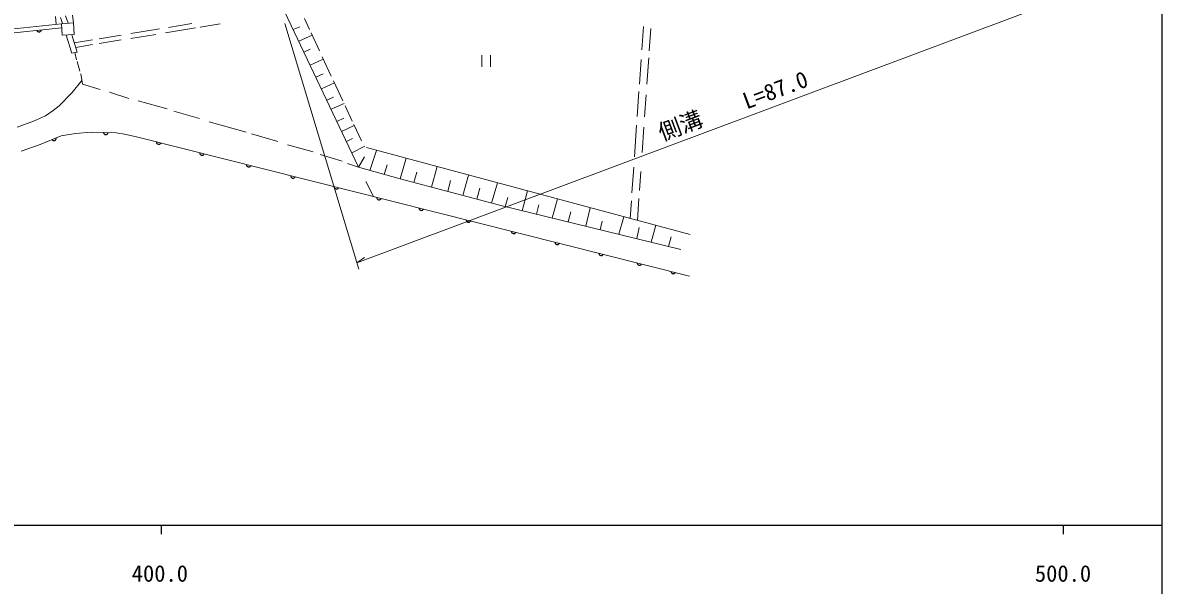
# Model space of a CAD drawing. Units: millimetres, scale not verified. Extents: x 40000 to 680000, y 20000 to 380000.
# Drawn here: x 452642 to 579000, y 198357 to 260714 of the extents above; entities that cross this region are included whole.
import ezdxf
from ezdxf.enums import TextEntityAlignment as Align

# ---------------------------------------------------------------- set-up
doc = ezdxf.new("R2010")
doc.units = ezdxf.units.MM
doc.header["$LTSCALE"] = 1000
for name, color, linetype, lineweight in [('M-BGD', 7, 'Continuous', 13), ('M-STR-HTXT', 7, 'Continuous', 13), ('M-TTL-BAND', 7, 'Continuous', 25)]:
    doc.layers.add(name, color=color, linetype=linetype, lineweight=lineweight)
doc.styles.add('ＭＳ ゴシック', font='')
doc.styles.get('ＭＳ ゴシック').set_extended_font_data('MS Gothic')

msp = doc.modelspace()

# ---------------------------------------------------------------- linework, layer by layer
at = {"layer": 'M-BGD'}
for p, q in [((480191, 265109), (489880, 244697)), ((456933, 260615), (448885, 259772)), ((456275, 261395), (456358, 260555)), ((456819, 261313), (457054, 260623)), ((458249, 260702), (456933, 260615)), ((457019, 259325), (456933, 260615)), ((457388, 261472), (457663, 260664)), ((458152, 261556), (458249, 260702)), ((458334, 259412), (458249, 260702)), ((468795, 260206), (471402, 260633)), ((472314, 260230), (474543, 260591)), ((484442, 259976), (483873, 261200)), ((521465, 260308), (521287, 257720)), ((448957, 259319), (456963, 260161)), ((458334, 259412), (457019, 259325)), ((457467, 259355), (458097, 257364)), ((458667, 257467), (458081, 259395)), ((461107, 258947), (463537, 259345)), ((464631, 259524), (467799, 260043)), ((464631, 258984), (467393, 259432)), ((468458, 259605), (471795, 260146)), ((482639, 259952), (483352, 260261)), ((483246, 258672), (484745, 259325)), ((485546, 257603), (484613, 259608)), ((522290, 260096), (522116, 257621)), ((458354, 258497), (460359, 258825)), ((458508, 257991), (460359, 258292)), ((461107, 258413), (463537, 258807)), ((483819, 257466), (484502, 257779)), ((458097, 257364), (458667, 257467)), ((458407, 257420), (458606, 256624)), ((484504, 256022), (485969, 256692)), ((486845, 254809), (485856, 256935)), ((503542, 257124), (503542, 255824)), ((504517, 255824), (504517, 257124)), ((521212, 256638), (521024, 253908)), ((522060, 256829), (521856, 253917)), ((458690, 256404), (458961, 255366)), ((458126, 252983), (459199, 254314)), ((459064, 255058), (459270, 253927)), ((485131, 254702), (485946, 255060)), ((485760, 253376), (487200, 254046)), ((488116, 252076), (487099, 254262)), ((456675, 251511), (458126, 252983)), ((459270, 253927), (461205, 253319)), ((462271, 253022), (464385, 252328)), ((520968, 253096), (520779, 250342)), ((521772, 252721), (521601, 250283)), ((456021, 250990), (456675, 251511)), ((465426, 252075), (468643, 251192)), ((486346, 252141), (487110, 252480)), ((486823, 251138), (488269, 251765)), ((489172, 249805), (488382, 251505)), ((453833, 249803), (455143, 250382)), ((455143, 250382), (456021, 250990)), ((469400, 250908), (472239, 250119)), ((452008, 249137), (453833, 249803)), ((473312, 249741), (477413, 248574)), ((487463, 249788), (488250, 250157)), ((488002, 248653), (489398, 249319)), ((490193, 247611), (489340, 249443)), ((520711, 249362), (520471, 245867)), ((521521, 249135), (521324, 246336)), ((454557, 247224), (456912, 248170)), ((456912, 248170), (458490, 248423)), ((458490, 248423), (460214, 248570)), ((460214, 248570), (463009, 248499)), ((463009, 248499), (463906, 248370)), ((463906, 248370), (465384, 248021)), ((465384, 248021), (526579, 232637)), ((478012, 248384), (480914, 247564)), ((488522, 247557), (489213, 247898)), ((452475, 246467), (454557, 247224)), ((481987, 247186), (484826, 246397)), ((489121, 246296), (490577, 247019)), ((526635, 237241), (490740, 246875)), ((491126, 244350), (491870, 246572)), ((485621, 246125), (488050, 245374)), ((489880, 244697), (490521, 245842)), ((494485, 243414), (495151, 245691)), ((488652, 245122), (489880, 244697)), ((489880, 244697), (494485, 243414)), ((492729, 243903), (493035, 244954)), ((495996, 243013), (496344, 244154)), ((497948, 242495), (498610, 244762)), ((520390, 244699), (520196, 241873)), ((521175, 244215), (521030, 242136)), ((490673, 243126), (491516, 241452)), ((494485, 243414), (505652, 240449)), ((499782, 242008), (500073, 243243)), ((501435, 241569), (502072, 243833)), ((504607, 240726), (505304, 242966)), ((502993, 241155), (503326, 242388)), ((508024, 239872), (508629, 242073)), ((505652, 240449), (525620, 235591)), ((506154, 240327), (506424, 241336)), ((509620, 239484), (509887, 240523)), ((511358, 239061), (511952, 241182)), ((515095, 238152), (515569, 240211)), ((520135, 240988), (519999, 239022)), ((520966, 241225), (520796, 238808)), ((513133, 238629), (513420, 239766)), ((518742, 237264), (519290, 239212)), ((516671, 237768), (516911, 238715)), ((520735, 236780), (521005, 238000)), ((522334, 236390), (522830, 238262)), ((524267, 235920), (524552, 236990))]:
    msp.add_line(p, q, dxfattribs=at)
at = {"layer": 'M-BGD', "lineweight": 25}
for centre, start, end in [((454439, 259952), 198.68521, 353.32445), ((456096, 247903), 214.56994, 9.20917), ((461842, 248585), 191.23017, 345.8694), ((467713, 247494), 178.56884, 333.20807), ((472528, 246283), 178.56884, 333.20807), ((477695, 244984), 178.56884, 333.20807), ((482622, 243746), 178.56884, 333.20807), ((487427, 242538), 178.56884, 333.20807), ((492159, 241348), 178.56884, 333.20807), ((496845, 240170), 178.56884, 333.20807), ((502068, 238857), 178.56884, 333.20807), ((507084, 237596), 178.56884, 333.20807), ((511925, 236379), 178.56884, 333.20807), ((516793, 235155), 178.56884, 333.20807), ((521030, 234090), 178.56884, 333.20807), ((524780, 233147), 178.56884, 333.20807)]:
    msp.add_arc(centre, 256, start, end, dxfattribs=at)
at = {"layer": 'M-STR-HTXT'}
for p, q in [((489697, 234090), (570067, 264191)), ((481714, 260621), (489909, 233384)), ((489697, 234090), (490546, 234674))]:
    msp.add_line(p, q, dxfattribs=at)
at = {"layer": 'M-TTL-BAND'}
for p, q in [((579000, 20000), (579000, 370000)), ((40000, 205000), (579000, 205000)), ((468000, 205000), (468000, 204000)), ((568000, 205000), (568000, 204000))]:
    msp.add_line(p, q, dxfattribs=at)

# ---------------------------------------------------------------- texts
at = {"layer": 'M-STR-HTXT', "style": 'ＭＳ ゴシック'}
msp.add_text('側溝\u3000\u3000L=87.0', height=1833, rotation=20.533, dxfattribs=at).set_placement((523736, 247077), align=Align.BOTTOM_LEFT)
at = {"layer": 'M-TTL-BAND', "style": 'ＭＳ ゴシック'}
for s, p in [('400.0', (467844, 198195)), ('500.0', (568000, 198195))]:
    msp.add_text(s, height=1833, dxfattribs=at).set_placement(p, align=Align.BOTTOM_CENTER)

doc.saveas('drawing.dxf')
